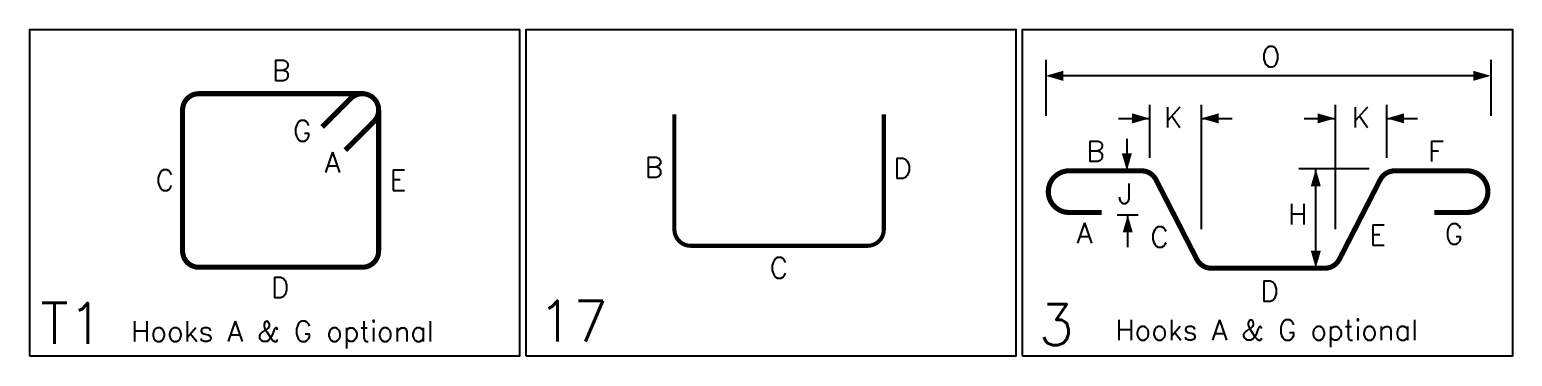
# Model space of a CAD drawing. Header units: inches. Extents: x -3675 to 26577, y -2273 to 5046.
# Drawn here: x 10152.8 to 10554.9, y -548 to -459.4 of the extents above; entities that cross this region are included whole.
import ezdxf

# ---------------------------------------------------------------- set-up
doc = ezdxf.new("R2010")
doc.units = ezdxf.units.IN
doc.header["$MEASUREMENT"] = 0
doc.layers.get('0').update_dxf_attribs({"linetype": 'CONTINUOUS'})
doc.layers.add('BARLIST', color=7, linetype='CONTINUOUS')
doc.layers.add('CADS-BAR-SKETCH', color=7, linetype='CONTINUOUS')
doc.styles.add('ROMANS', font='romans.shx', dxfattribs={"width": 0.57})

# ---------------------------------------------------------------- blocks, each defined once
blk = doc.blocks.new('T1')
at = {"layer": 'CADS-BAR-SKETCH'}
blk.add_lwpolyline([(0, 0), (0, 1), (1.5, 1), (1.5, 0)], close=True, dxfattribs=at)
at = {"layer": 'CADS-BAR-SKETCH', "const_width": 0.0156}
for points in [[(0.4682, 0.754, -0.414214), (0.5182, 0.804, 0.414214), (0.4682, 0.754), (0.4682, 0.3226, 0.414214), (0.5182, 0.2726), (1.0185, 0.2726, 0.414214), (1.0685, 0.3226), (1.0685, 0.754, 0.668179), (0.9832, 0.7894), (0.8956, 0.7018)], [(0.9663, 0.631), (1.0539, 0.7186, 0.668179), (1.0185, 0.804), (0.5182, 0.804)]]:
    blk.add_lwpolyline(points, format="xyb", dxfattribs=at)
at = {"layer": 'CADS-BAR-SKETCH', "style": 'ROMANS'}
for s, height, p in [('B', 0.0625, (0.7419, 0.8436)), ('G', 0.0625, (0.8064, 0.659)), ('A', 0.0625, (0.903, 0.5627)), ('C', 0.0625, (0.3859, 0.5081)), ('E', 0.0625, (1.1026, 0.5081)), ('D', 0.0625, (0.7386, 0.1794)), ('T1', 0.125, (0.033, 0.0387)), ('Hooks A & G optional', 0.0625, (0.3107, 0.0452))]:
    blk.add_text(s, height=height, dxfattribs=at).set_placement(p)
blk = doc.blocks.new('17')
at = {"layer": 'CADS-BAR-SKETCH'}
blk.add_lwpolyline([(0, 0), (0, 1), (1.5, 1), (1.5, 0)], close=True, dxfattribs=at)
at = {"layer": 'CADS-BAR-SKETCH', "const_width": 0.0125}
blk.add_lwpolyline([(0.4543, 0.7406), (0.4543, 0.3883, 0.414214), (0.5043, 0.3383), (1.0455, 0.3383, 0.414214), (1.0955, 0.3883), (1.0955, 0.7406)], format="xyb", dxfattribs=at)
at = {"layer": 'CADS-BAR-SKETCH', "style": 'ROMANS'}
for s, height, p in [('B', 0.0625, (0.3634, 0.5471)), ('D', 0.0625, (1.1246, 0.5443)), ('C', 0.0625, (0.746, 0.2397)), ('17', 0.125, (0.037, 0.0453))]:
    blk.add_text(s, height=height, dxfattribs=at).set_placement(p)
blk = doc.blocks.new('3')
at = {"layer": 'CADS-BAR-SKETCH'}
for p, q in [((0.0712, 0.9076), (0.0712, 0.7365)), ((1.4337, 0.9076), (1.4337, 0.7365)), ((1.4229, 0.8587), (0.0814, 0.8587)), ((0.2943, 0.7283), (0.3892, 0.7283)), ((0.3892, 0.7698), (0.3892, 0.6072)), ((0.5471, 0.7698), (0.5471, 0.3895)), ((0.5471, 0.7283), (0.642, 0.7283)), ((0.5471, 0.7283), (0.642, 0.7283)), ((0.8622, 0.7283), (0.9571, 0.7283)), ((0.9571, 0.7698), (0.9571, 0.3895)), ((1.1151, 0.7698), (1.1151, 0.6072)), ((1.1151, 0.7283), (1.2099, 0.7283)), ((0.3197, 0.666), (0.3197, 0.5678)), ((1.0616, 0.5738), (0.8466, 0.5738)), ((0.8981, 0.2697), (0.8981, 0.5738)), ((0.2896, 0.4328), (0.3541, 0.4328)), ((0.3223, 0.3346), (0.3223, 0.4328))]:
    blk.add_line(p, q, dxfattribs=at)
blk.add_lwpolyline([(0, 0), (0, 1), (1.5, 1), (1.5, 0)], close=True, dxfattribs=at)
at = {"layer": 'CADS-BAR-SKETCH', "const_width": 0.0156}
blk.add_lwpolyline([(1.2615, 0.4405), (1.3615, 0.4405, 1), (1.3615, 0.5678), (1.1399, 0.5678, 0.281157), (1.0954, 0.5406), (0.9702, 0.2969, -0.281157), (0.9257, 0.2697), (0.5785, 0.2697, -0.281157), (0.534, 0.2969), (0.4088, 0.5406, 0.281157), (0.3644, 0.5678), (0.1427, 0.5678, 1), (0.1427, 0.4405), (0.2427, 0.4405)], format="xyb", dxfattribs=at)
at = {"layer": 'CADS-BAR-SKETCH'}
for points in [[(0.0712, 0.8587), (0.1248, 0.8741), (0.1248, 0.8587)], [(1.4337, 0.8587), (1.3801, 0.8741), (1.3801, 0.8587)], [(0.0712, 0.8587), (0.1248, 0.8432), (0.1248, 0.8587)], [(1.4337, 0.8587), (1.3801, 0.8432), (1.3801, 0.8587)], [(0.3892, 0.7283), (0.3356, 0.7438), (0.3356, 0.7283)], [(0.3892, 0.7283), (0.3356, 0.7129), (0.3356, 0.7283)], [(0.5471, 0.7283), (0.6007, 0.7438), (0.6007, 0.7283)], [(0.5471, 0.7283), (0.6007, 0.7129), (0.6007, 0.7283)], [(0.9571, 0.7283), (0.9035, 0.7438), (0.9035, 0.7283)], [(0.9571, 0.7283), (0.9035, 0.7129), (0.9035, 0.7283)], [(1.1151, 0.7283), (1.1686, 0.7438), (1.1686, 0.7283)], [(1.1151, 0.7283), (1.1686, 0.7129), (1.1686, 0.7283)], [(0.3197, 0.5678), (0.3042, 0.6214), (0.3197, 0.6214)], [(0.3197, 0.5678), (0.3351, 0.6214), (0.3197, 0.6214)], [(0.8981, 0.5738), (0.8827, 0.5202), (0.8981, 0.5202)], [(0.8981, 0.5738), (0.9136, 0.5202), (0.8981, 0.5202)], [(0.3223, 0.4328), (0.3068, 0.3792), (0.3223, 0.3792)], [(0.3223, 0.4328), (0.3377, 0.3792), (0.3223, 0.3792)], [(0.8981, 0.2697), (0.8827, 0.3233), (0.8981, 0.3233)], [(0.8981, 0.2697), (0.9136, 0.3233), (0.8981, 0.3233)]]:
    blk.add_solid(points, dxfattribs=at)
at = {"layer": 'CADS-BAR-SKETCH', "style": 'ROMANS'}
for s, height, p in [('O', 0.0625, (0.731, 0.8859)), ('K', 0.0625, (0.4332, 0.7)), ('K', 0.0625, (1.0079, 0.7)), ('B', 0.0625, (0.1955, 0.5966)), ('F', 0.0625, (1.2421, 0.5966)), ('J', 0.0625, (0.2932, 0.4668)), ('H', 0.0625, (0.8129, 0.4038)), ('A', 0.0625, (0.1659, 0.3462)), ('C', 0.0625, (0.3915, 0.334)), ('E', 0.0625, (1.0621, 0.3402)), ('G', 0.0625, (1.2932, 0.3434)), ('D', 0.0625, (0.7286, 0.1681)), ('3', 0.125, (0.0496, 0.0346)), ('Hooks A & G optional', 0.0625, (0.2844, 0.0493))]:
    blk.add_text(s, height=height, dxfattribs=at).set_placement(p)
blk = doc.blocks.new('*T1190')
at = {"layer": 'BARLIST', "color": 0, "transparency": 16777216, "xscale": 88.5826784957327, "yscale": 88.5826784957327, "zscale": 88.5826784957327}
for name, p in [('T1', (0.89, -88.58, 0)), ('17', (135.53, -88.58, 0)), ('3', (270.18, -88.58, 0))]:
    blk.add_blockref(name, p, dxfattribs=at)

msp = doc.modelspace()

# ---------------------------------------------------------------- block references
msp.add_blockref('*T1190', (10151.88691, -459.38617))

doc.saveas('drawing.dxf')
